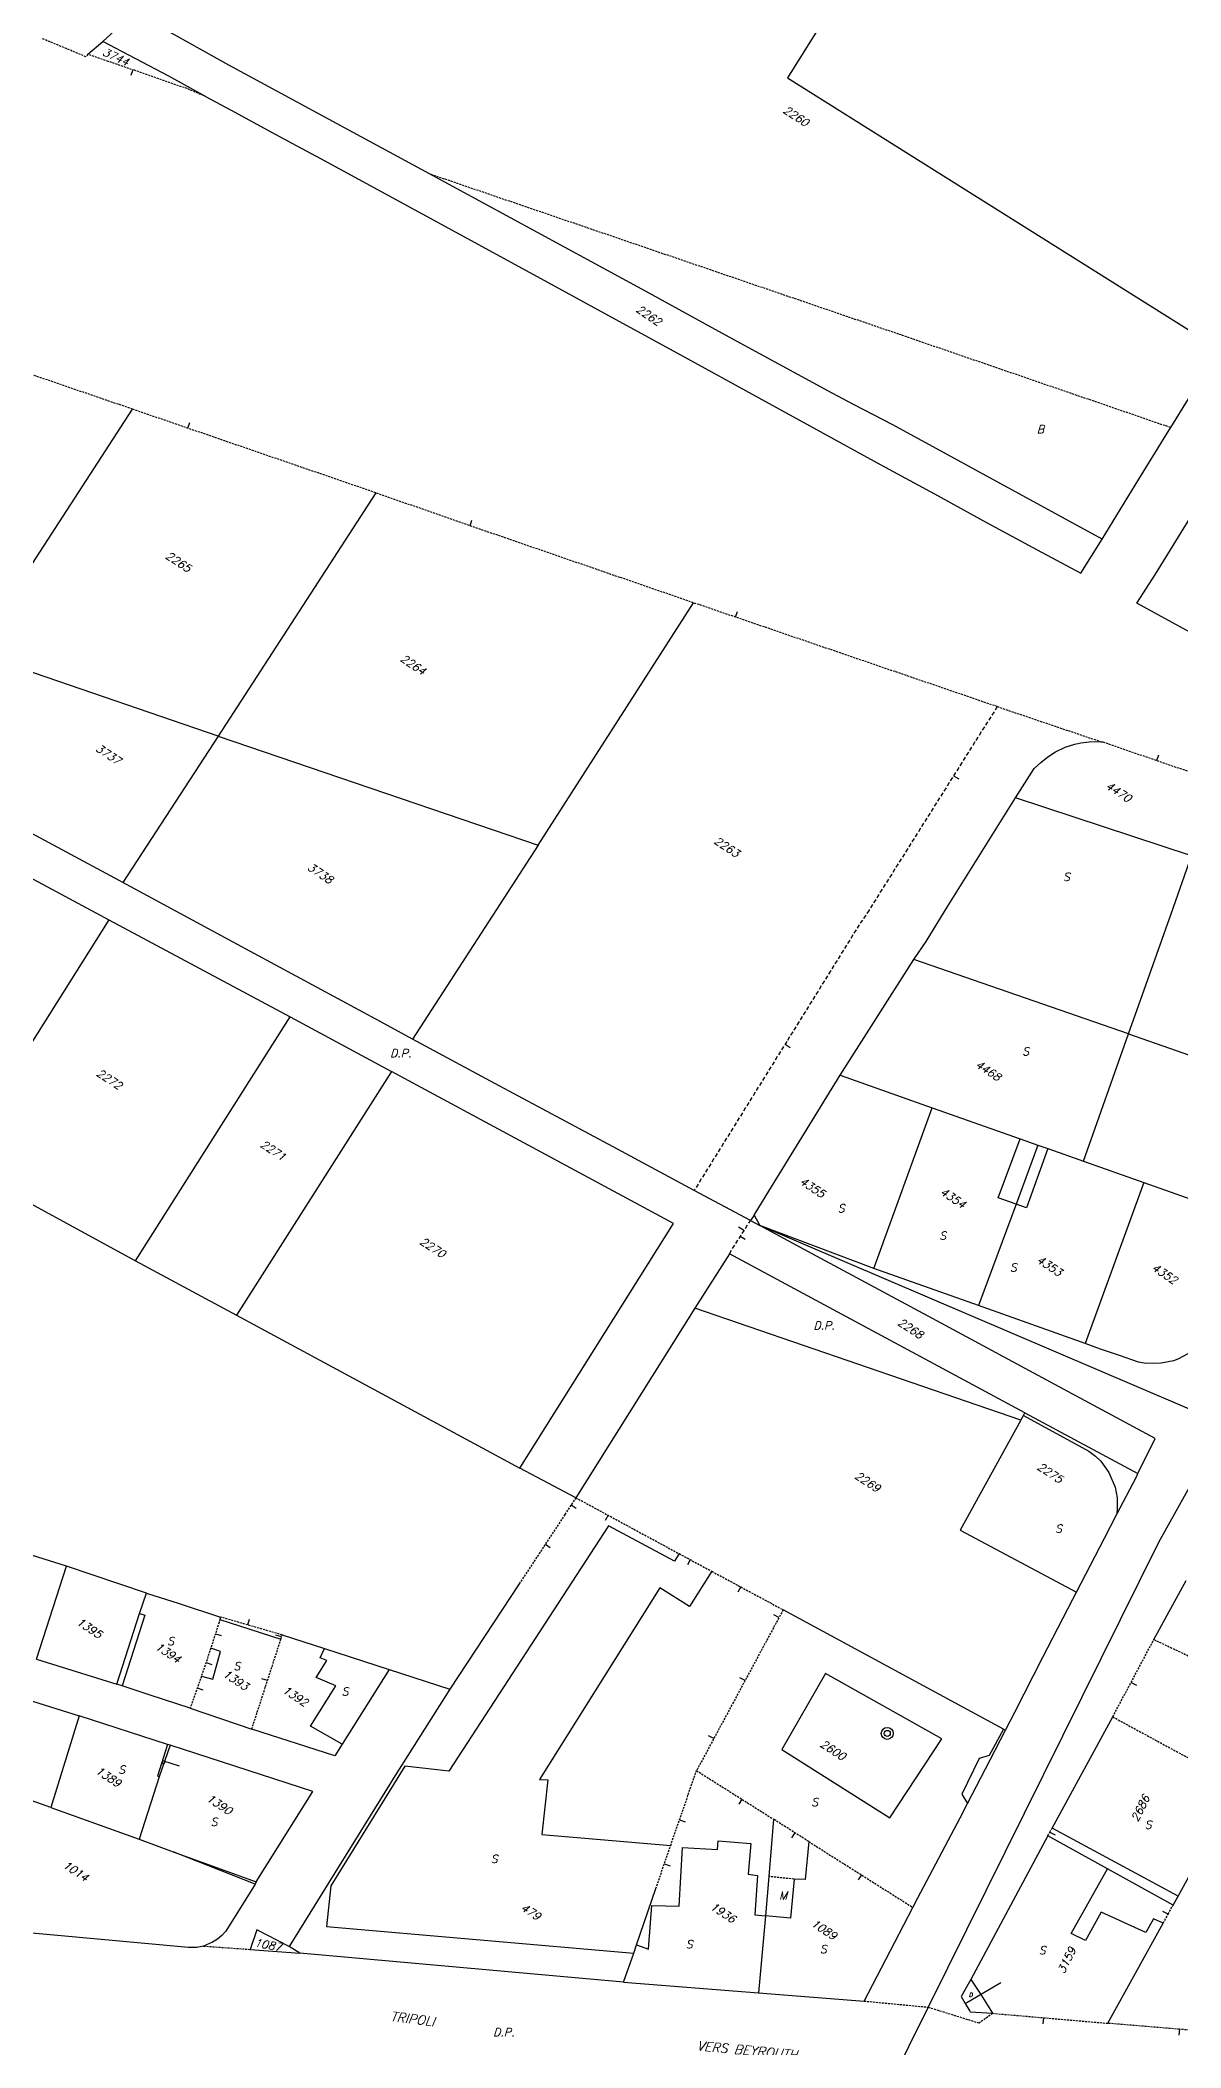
# Model space of a CAD drawing. Extents: x -334462 to -332769, y -29481 to -26664.
# Drawn here: x -333651.3 to -333508.8, y -28068.9 to -27818 of the extents above; entities that cross this region are included whole.
import ezdxf
from ezdxf.enums import TextEntityAlignment as Align

# ---------------------------------------------------------------- set-up
doc = ezdxf.new("R2010")
doc.units = 0
doc.header["$MEASUREMENT"] = 0
doc.linetypes.add('DASHED', pattern=[0.75, 0.5, -0.25])
doc.linetypes.add('HIDDEN', pattern=[0.375, 0.25, -0.125])
for name, color, linetype in [('17', 7, 'CONTINUOUS'), ('18', 7, 'CONTINUOUS'), ('DP$DIVIDING$LINE', 7, 'CONTINUOUS'), ('EASEMENT$BOUNDA$', 7, 'CONTINUOUS'), ('ENC$$ST$$A$$TEXT', 7, 'CONTINUOUS'), ('MAP$SHEET$BOUND$', 7, 'CONTINUOUS'), ('PARCEL$BOUNDARY', 7, 'CONTINUOUS'), ('PARCEL$NUMBER', 7, 'CONTINUOUS'), ('SECTION$$A$', 7, 'CONTINUOUS'), ('STATE', 7, 'CONTINUOUS'), ('STREET$TEXT', 7, 'CONTINUOUS'), ('STRUC$$FOOTPRINT', 7, 'CONTINUOUS')]:
    doc.layers.add(name, color=color, linetype=linetype)
doc.styles.add('ITALICT', font='ITALICT', dxfattribs={"height": 0.2})

# ---------------------------------------------------------------- blocks, each defined once
blk = doc.blocks.new('PUIT')
at = {"layer": 'STATE', "color": 7, "linetype": 'Continuous'}
for radius in [1.5, 0.75]:
    blk.add_circle((0, 0), radius, dxfattribs=at)

msp = doc.modelspace()

# ---------------------------------------------------------------- linework, layer by layer
at = {"layer": '17', "color": 5, "linetype": 'Continuous'}
for p, q in [((-333588.17, -28005.92), (-333587.55, -28006.33)), ((-333563.22, -28022.97), (-333563.89, -28022.62))]:
    msp.add_line(p, q, dxfattribs=at)
at = {"layer": '17', "color": 1, "linetype": 'Continuous'}
msp.add_line((-333514.99, -28023.2), (-333514.33, -28023.56), dxfattribs=at)
at = {"layer": '18', "color": 2, "linetype": 'Continuous'}
for p, q in [((-333639.7, -27821.67), (-333639.94, -27822.38)), ((-333625.33, -28016.02), (-333625.12, -28015.3))]:
    msp.add_line(p, q, dxfattribs=at)
at = {"layer": '18', "color": 1, "linetype": 'Continuous'}
for p, q in [((-333632.85, -27866.45), (-333632.6, -27865.74)), ((-333597.58, -27878.65), (-333597.34, -27877.94)), ((-333564.4, -27890.07), (-333564.16, -27889.36)), ((-333511.77, -27907.99), (-333511.52, -27907.28)), ((-333584.95, -28001.02), (-333584.32, -28001.43)), ((-333580.34, -28002.3), (-333580.7, -28002.96)), ((-333570.06, -28007.86), (-333570.42, -28008.52)), ((-333563.76, -28011.26), (-333564.12, -28011.92)), ((-333558.98, -28015.1), (-333559.64, -28014.74)), ((-333629.38, -28017.12), (-333628.67, -28017.34)), ((-333621.12, -28017.51), (-333621.83, -28017.28)), ((-333630.56, -28020.7), (-333629.85, -28020.94)), ((-333622.89, -28022.97), (-333623.6, -28022.73)), ((-333631.66, -28023.88), (-333630.95, -28024.13)), ((-333567.12, -28030.21), (-333567.79, -28029.86)), ((-333563.61, -28037.79), (-333564.01, -28038.43)), ((-333571.4, -28040.35), (-333570.69, -28040.6)), ((-333557, -28041.98), (-333557.4, -28042.61)), ((-333525.12, -28041.9), (-333524.47, -28042.25)), ((-333573.3, -28045.88), (-333572.59, -28046.12)), ((-333548.68, -28047.25), (-333549.08, -28047.88)), ((-333510.37, -28052.17), (-333511.03, -28051.81)), ((-333525.95, -28065.1), (-333526.01, -28065.85)), ((-333508.96, -28066.55), (-333509.02, -28067.29))]:
    msp.add_line(p, q, dxfattribs=at)
at = {"layer": '18', "color": 30, "linetype": 'Continuous'}
for p, q in [((-333537.16, -27909.88), (-333536.53, -27910.28)), ((-333558.22, -27943.43), (-333557.58, -27943.83)), ((-333563.4, -27966.69), (-333564.04, -27966.3)), ((-333563.84, -27967.42), (-333563.2, -27967.81))]:
    msp.add_line(p, q, dxfattribs=at)
at = {"layer": 'DP$DIVIDING$LINE', "color": 30, "linetype": 'HIDDEN'}
for p, q in [((-333531.71, -27901.25), (-333518.73, -27905.64)), ((-333630.89, -28056.15), (-333625.04, -28056.56)), ((-333548.34, -28063.02), (-333540.34, -28063.78))]:
    msp.add_line(p, q, dxfattribs=at)
at = {"layer": 'DP$DIVIDING$LINE', "color": 2, "linetype": 'HIDDEN'}
msp.add_lwpolyline([(-333645.32, -27819.73), (-333645.55, -27820.04), (-333650.99, -27817.78)], dxfattribs=at)
at = {"layer": 'DP$DIVIDING$LINE', "color": 30, "linetype": 'HIDDEN'}
msp.add_lwpolyline([(-333540.34, -28063.78), (-333534.01, -28065.75), (-333532.3, -28064.55)], dxfattribs=at)
at = {"layer": 'EASEMENT$BOUNDA$', "color": 3, "linetype": 'HIDDEN'}
msp.add_line((-333557.09, -28047.79), (-333560.24, -28047.45), dxfattribs=at)
msp.add_lwpolyline([(-333510.04, -27866.38), (-333544.01, -27854.71), (-333602.64, -27834.68)], dxfattribs=at)
at = {"layer": 'ENC$$ST$$A$$TEXT', "color": 1, "linetype": 'Continuous'}
for p, q in [((-333636, -28032.97), (-333633.93, -28033.62)), ((-333535.7, -28063.34), (-333531.27, -28060.72))]:
    msp.add_line(p, q, dxfattribs=at)
at = {"layer": 'MAP$SHEET$BOUND$', "color": 6, "linetype": 'Continuous'}
for p, q in [((-333562.55, -27965.48), (-333569.58, -27961.73)), ((-333503.32, -27990.92), (-333561.39, -27966.11))]:
    msp.add_line(p, q, dxfattribs=at)
for points in [[(-333503.32, -27990.92), (-333511.56, -28005.71), (-333540.34, -28063.78)], [(-333540.34, -28063.78), (-333545.21, -28073.61), (-333549.51, -28072.09), (-333552.87, -28076.7)]]:
    msp.add_lwpolyline(points, dxfattribs=at)
at = {"layer": 'PARCEL$BOUNDARY', "color": 7, "linetype": 'Continuous'}
for p, q in [((-333643.44, -27818.14), (-333639.52, -27814.52)), ((-333645.32, -27819.73), (-333643.44, -27818.14)), ((-333659.45, -27894.46), (-333639.74, -27864.08)), ((-333609.35, -27874.53), (-333629.03, -27904.94)), ((-333589.06, -27918.56), (-333569.66, -27888.27)), ((-333629.03, -27904.94), (-333640.96, -27923.25)), ((-333629.03, -27904.94), (-333589.06, -27918.56)), ((-333589.06, -27918.56), (-333604.77, -27942.8)), ((-333642.69, -27927.91), (-333661.85, -27958.27)), ((-333642.69, -27927.91), (-333620.05, -27940.03)), ((-333551.33, -27947.32), (-333542.12, -27932.87)), ((-333515.32, -27942.15), (-333542.12, -27932.87)), ((-333639.36, -27970.5), (-333620.05, -27940.03)), ((-333620.05, -27940.03), (-333607.41, -27946.87)), ((-333520.95, -27958.06), (-333515.32, -27942.15)), ((-333515.32, -27942.15), (-333490.58, -27950.83)), ((-333607.41, -27946.87), (-333626.74, -27977.29)), ((-333551.33, -27947.32), (-333539.84, -27951.38)), ((-333547.13, -27971.46), (-333539.84, -27951.38)), ((-333539.84, -27951.38), (-333528.84, -27955.28)), ((-333528.84, -27955.28), (-333526.63, -27956.06)), ((-333661.85, -27958.27), (-333639.36, -27970.5)), ((-333526.63, -27956.06), (-333529.35, -27963.43)), ((-333526.63, -27956.06), (-333525.4, -27956.49)), ((-333520.95, -27958.06), (-333513.4, -27960.74)), ((-333513.4, -27960.74), (-333520.72, -27980.83)), ((-333513.4, -27960.74), (-333498.33, -27966.09)), ((-333529.35, -27963.43), (-333534.04, -27976.1)), ((-333562.08, -27964.8), (-333562.55, -27965.48)), ((-333547.13, -27971.46), (-333561.39, -27966.11)), ((-333639.36, -27970.5), (-333626.74, -27977.29)), ((-333565.17, -27969.62), (-333569.49, -27976.44)), ((-333528.26, -27989.51), (-333565.17, -27969.62)), ((-333534.04, -27976.1), (-333547.13, -27971.46)), ((-333626.74, -27977.29), (-333591.36, -27996.42)), ((-333569.49, -27976.44), (-333584.36, -28000.12)), ((-333528.77, -27990.43), (-333569.49, -27976.44)), ((-333520.72, -27980.83), (-333534.04, -27976.1)), ((-333528.77, -27990.43), (-333528.45, -27989.85)), ((-333528.45, -27989.85), (-333528.26, -27989.51)), ((-333528.26, -27989.51), (-333514.13, -27997.1)), ((-333584.36, -28000.12), (-333591.36, -27996.42)), ((-333648.01, -28008.68), (-333658.5, -28005.38)), ((-333651.76, -28020.3), (-333648.01, -28008.68)), ((-333638, -28012.03), (-333648.01, -28008.68)), ((-333591.43, -28010.88), (-333600.11, -28024.06)), ((-333512.14, -28017.84), (-333508.12, -28010.47)), ((-333638.86, -28014.58), (-333638, -28012.03)), ((-333641.69, -28023.42), (-333638.86, -28014.58)), ((-333628.74, -28015.03), (-333628.82, -28015.33)), ((-333530.92, -28029.04), (-333558.46, -28014.12)), ((-333621.04, -28017.27), (-333615.78, -28018.96)), ((-333651.76, -28020.3), (-333641.69, -28023.42)), ((-333615.78, -28018.96), (-333607.67, -28021.58)), ((-333641.04, -28023.62), (-333641.69, -28023.42)), ((-333607.67, -28021.58), (-333613.55, -28030.93)), ((-333607.67, -28021.58), (-333600.11, -28024.06)), ((-333657.36, -28023.94), (-333646.42, -28027.39)), ((-333646.42, -28027.39), (-333649.94, -28038.85)), ((-333635.36, -28030.95), (-333646.42, -28027.39)), ((-333632.56, -28026.42), (-333624.85, -28029.04)), ((-333524.86, -28041.41), (-333517.28, -28027.5)), ((-333635.04, -28031.05), (-333636.4, -28034.99)), ((-333635.04, -28031.05), (-333635.36, -28030.95)), ((-333530.92, -28029.04), (-333530.68, -28029.16)), ((-333649.94, -28038.85), (-333660.9, -28034.91)), ((-333636.4, -28034.99), (-333638.91, -28042.8)), ((-333509.12, -28049.9), (-333501.53, -28036.07)), ((-333649.94, -28038.85), (-333638.91, -28042.8)), ((-333559.68, -28040.28), (-333560.24, -28047.45)), ((-333638.91, -28042.8), (-333634.66, -28044.39)), ((-333525.38, -28042.36), (-333534.99, -28060.31)), ((-333517.94, -28046.49), (-333525.38, -28042.36)), ((-333634.66, -28044.39), (-333624.29, -28048.1)), ((-333624.29, -28048.1), (-333624.41, -28048.41)), ((-333560.24, -28047.45), (-333560.67, -28052.36)), ((-333509.74, -28051.03), (-333517.94, -28046.49)), ((-333576.8, -28056.01), (-333574.37, -28048.97)), ((-333509.74, -28051.03), (-333509.12, -28049.9)), ((-333560.67, -28052.36), (-333561.52, -28061.99)), ((-333517.88, -28065.8), (-333510.97, -28053.27)), ((-333618.86, -28057.05), (-333620.18, -28056.22)), ((-333577.12, -28057.04), (-333576.8, -28056.01)), ((-333625.04, -28056.56), (-333618.86, -28057.05)), ((-333578.41, -28060.66), (-333618.86, -28057.05)), ((-333578.41, -28060.66), (-333577.12, -28057.04)), ((-333578.41, -28060.66), (-333561.52, -28061.99)), ((-333561.52, -28061.99), (-333548.34, -28063.02))]:
    msp.add_line(p, q, dxfattribs=at)
at = {"layer": 'PARCEL$BOUNDARY', "color": 2, "linetype": 'HIDDEN'}
for p, q in [((-333639.74, -27864.08), (-333671.14, -27853.31)), ((-333609.35, -27874.53), (-333639.74, -27864.08)), ((-333531.71, -27901.25), (-333569.66, -27888.27)), ((-333518.96, -27905.61), (-333518.73, -27905.64)), ((-333584.36, -28000.12), (-333585.74, -28002.23)), ((-333584.36, -28000.12), (-333571.47, -28007.1)), ((-333585.74, -28002.23), (-333591.43, -28010.88)), ((-333571.47, -28007.1), (-333567.37, -28009.31)), ((-333567.37, -28009.31), (-333558.46, -28014.12)), ((-333628.82, -28015.33), (-333629.96, -28018.91)), ((-333621.04, -28017.27), (-333628.74, -28015.03)), ((-333558.46, -28014.12), (-333559.67, -28016.37)), ((-333621.21, -28017.79), (-333621.04, -28017.27)), ((-333559.67, -28016.37), (-333564.68, -28025.67)), ((-333631.14, -28022.41), (-333632.56, -28026.42)), ((-333564.68, -28025.67), (-333569.28, -28034.22)), ((-333572.51, -28043.57), (-333569.28, -28034.22)), ((-333569.28, -28034.22), (-333559.68, -28040.28)), ((-333555.27, -28043.08), (-333559.68, -28040.28)), ((-333574.37, -28048.97), (-333572.51, -28043.57)), ((-333555.27, -28043.08), (-333542.24, -28051.32))]:
    msp.add_line(p, q, dxfattribs=at)
at = {"layer": 'PARCEL$BOUNDARY', "color": 2, "linetype": 'DASHED'}
msp.add_line((-333565.17, -27969.62), (-333562.55, -27965.48), dxfattribs=at)
at = {"layer": 'PARCEL$BOUNDARY', "color": 7, "linetype": 'Continuous'}
for points in [[(-333602.64, -27834.68), (-333627.7, -27821.07), (-333639.52, -27814.52)], [(-333630.53, -27825.04), (-333635.21, -27822.47), (-333643.44, -27818.14)], [(-333630.53, -27825.04), (-333626.96, -27826.97), (-333623.4, -27828.9), (-333619.84, -27830.82), (-333616.27, -27832.77), (-333609.15, -27836.64), (-333592.38, -27845.75), (-333570.38, -27857.8), (-333546.25, -27871.02), (-333539.55, -27874.65), (-333533.04, -27878.23), (-333526.73, -27881.65), (-333521.27, -27884.59), (-333518.62, -27880.32)], [(-333518.62, -27880.32), (-333544.74, -27866.05), (-333549.58, -27863.53), (-333552.32, -27862.06), (-333565.68, -27854.84), (-333575.65, -27849.33), (-333602.64, -27834.68)], [(-333510.04, -27866.38), (-333501.2, -27852.02), (-333493.12, -27839.1), (-333489.94, -27833.97), (-333489.68, -27833.52)], [(-333518.62, -27880.32), (-333514.49, -27873.56), (-333510.26, -27866.73), (-333510.04, -27866.38)], [(-333490.52, -27883.25), (-333492.64, -27885.11), (-333499.35, -27890.96), (-333503.25, -27894.35), (-333514.25, -27888.33), (-333511.95, -27884.7), (-333502.09, -27868.75)], [(-333629.03, -27904.94), (-333653.32, -27896.61), (-333659.45, -27894.46)], [(-333698.96, -27897.64), (-333696.71, -27898.84), (-333642.69, -27927.91)], [(-333529.43, -27912.66), (-333527.08, -27908.97), (-333526.26, -27908.23), (-333525.37, -27907.51), (-333524.43, -27906.9), (-333523.24, -27906.33), (-333522.02, -27905.93), (-333521.27, -27905.78), (-333520.22, -27905.63), (-333518.96, -27905.61)], [(-333542.12, -27932.87), (-333540.6, -27930.62), (-333540.01, -27929.65), (-333537.98, -27926.3), (-333530.89, -27914.97), (-333529.43, -27912.66)], [(-333515.32, -27942.15), (-333514.03, -27938.53), (-333509.97, -27927.14), (-333507.44, -27919.9)], [(-333591.36, -27996.42), (-333572.17, -27965.84), (-333607.41, -27946.87)], [(-333562.08, -27964.8), (-333560.6, -27962.34), (-333551.33, -27947.32)], [(-333525.4, -27956.49), (-333525.28, -27956.53), (-333520.95, -27958.06)], [(-333514.13, -27997.1), (-333511.97, -27992.71), (-333523.96, -27986.25), (-333539.25, -27977.99), (-333554.82, -27969.64), (-333561.39, -27966.11)], [(-333499.93, -27969.23), (-333502.54, -27974.31), (-333505.02, -27979.17), (-333505.53, -27979.93), (-333505.95, -27980.49), (-333506.67, -27981.29), (-333507.8, -27982.11), (-333509.13, -27982.79), (-333509.67, -27983.01), (-333511.22, -27983.32), (-333512.15, -27983.34), (-333513.37, -27983.28), (-333514.05, -27983.16), (-333516.43, -27982.36), (-333518.81, -27981.53), (-333520.72, -27980.83)], [(-333528.77, -27990.43), (-333536.36, -28004.19), (-333521.81, -28011.93)], [(-333516.75, -28002.19), (-333514.33, -27997.51), (-333514.13, -27997.1)], [(-333521.81, -28011.93), (-333518.3, -28005.19), (-333516.75, -28002.19)], [(-333638, -28012.03), (-333633.91, -28013.34), (-333628.74, -28015.03)], [(-333530.68, -28029.16), (-333529.53, -28026.93), (-333526, -28020.05), (-333522.27, -28012.81), (-333521.81, -28011.93)], [(-333632.56, -28026.42), (-333637.53, -28024.79), (-333641.04, -28023.62)], [(-333600.11, -28024.06), (-333606.92, -28034.83), (-333620.18, -28056.22)], [(-333624.29, -28048.1), (-333617.22, -28036.81), (-333635.04, -28031.05)], [(-333613.55, -28030.93), (-333614.47, -28032.37), (-333624.85, -28029.04)], [(-333535.41, -28038.31), (-333532.59, -28032.88), (-333530.68, -28029.16)], [(-333542.24, -28051.32), (-333541.62, -28050.13), (-333536.36, -28040.14), (-333535.41, -28038.31)], [(-333624.41, -28048.41), (-333628.1, -28054.3), (-333628.6, -28054.84), (-333629.13, -28055.27), (-333629.77, -28055.67), (-333630.89, -28056.15)], [(-333548.34, -28063.02), (-333545.63, -28057.81), (-333542.24, -28051.32)], [(-333630.89, -28056.15), (-333631.73, -28056.31), (-333632.76, -28056.34), (-333671.91, -28052.73)], [(-333620.18, -28056.22), (-333624.23, -28054.13), (-333625.04, -28056.56)], [(-333534.99, -28060.31), (-333533.78, -28062.21), (-333532.3, -28064.55)]]:
    msp.add_lwpolyline(points, dxfattribs=at)
at = {"layer": 'PARCEL$BOUNDARY', "color": 2, "linetype": 'HIDDEN'}
for points in [[(-333630.53, -27825.04), (-333632.92, -27824.02), (-333639.51, -27821.73), (-333642.77, -27820.61), (-333645.32, -27819.73)], [(-333569.66, -27888.27), (-333599.11, -27878.12), (-333609.35, -27874.53)], [(-333518.73, -27905.64), (-333518.5, -27905.67), (-333504.18, -27910.59)], [(-333624.85, -28029.04), (-333621.21, -28017.8), (-333621.21, -28017.79)], [(-333517.28, -28027.5), (-333514.99, -28023.2), (-333512.14, -28017.84)], [(-333512.14, -28017.84), (-333494.7, -28026.07), (-333484.89, -28030.7)], [(-333629.96, -28018.91), (-333631.13, -28022.4), (-333631.14, -28022.41)], [(-333517.28, -28027.5), (-333507.77, -28032.67), (-333501.53, -28036.07)], [(-333525.38, -28042.36), (-333525.12, -28041.9), (-333524.86, -28041.41)], [(-333510.97, -28053.27), (-333510.37, -28052.17), (-333509.74, -28051.03)], [(-333532.3, -28064.55), (-333525.95, -28065.1), (-333517.88, -28065.8)], [(-333498.72, -28067.4), (-333508.96, -28066.55), (-333517.88, -28065.8)]]:
    msp.add_lwpolyline(points, dxfattribs=at)
at = {"layer": 'PARCEL$BOUNDARY', "color": 2, "linetype": 'DASHED'}
msp.add_lwpolyline([(-333531.71, -27901.25), (-333534.51, -27905.67), (-333547.73, -27926.67), (-333548.96, -27928.51), (-333558, -27943.08), (-333569.58, -27961.73)], dxfattribs=at)
at = {"layer": 'SECTION$$A$', "color": 7, "linetype": 'Continuous'}
msp.add_line((-333562.55, -27965.48), (-333561.39, -27966.11), dxfattribs=at)
for points in [[(-333640.96, -27923.25), (-333641.43, -27923), (-333655.67, -27915.33), (-333668.48, -27908.43)], [(-333604.77, -27942.8), (-333608.82, -27940.62), (-333627.19, -27930.69), (-333640.96, -27923.25)], [(-333569.58, -27961.73), (-333579.69, -27956.27), (-333594.49, -27948.33), (-333604.77, -27942.8)]]:
    msp.add_lwpolyline(points, dxfattribs=at)
at = {"layer": 'STRUC$$FOOTPRINT', "color": 1, "linetype": 'Continuous'}
for p, q in [((-333557.9, -27822.66), (-333507.52, -27854.32)), ((-333507.44, -27919.9), (-333529.43, -27912.66)), ((-333562.08, -27964.8), (-333561.39, -27966.11)), ((-333628.82, -28015.33), (-333621.21, -28017.79)), ((-333558.63, -28031.59), (-333545.11, -28040.1)), ((-333509.12, -28049.9), (-333524.86, -28041.41)), ((-333624.41, -28048.41), (-333634.66, -28044.39))]:
    msp.add_line(p, q, dxfattribs=at)
for points in [[(-333507.52, -27854.32), (-333465.89, -27788.25), (-333499.44, -27767.01), (-333508.88, -27781.96), (-333535.5, -27786.87), (-333557.9, -27822.66)], [(-333529.35, -27963.43), (-333531.58, -27962.65), (-333528.84, -27955.28)], [(-333525.4, -27956.49), (-333528.07, -27963.87), (-333529.35, -27963.43)], [(-333528.45, -27989.85), (-333520.25, -27994.31), (-333519.43, -27994.91), (-333518.78, -27995.56), (-333517.78, -27996.97), (-333516.99, -27998.81), (-333516.74, -28000.11), (-333516.73, -28001.43), (-333516.75, -28002.19)], [(-333571.47, -28007.1), (-333572.05, -28008.06), (-333580.28, -28003.61), (-333600.24, -28034.29), (-333605.73, -28033.67), (-333614.95, -28048.62), (-333615.5, -28053.7), (-333577.12, -28057.04)], [(-333567.37, -28009.31), (-333570.15, -28013.72), (-333573.86, -28011.37), (-333588.9, -28035.33), (-333587.84, -28035.38), (-333588.59, -28042.2), (-333572.51, -28043.57)], [(-333638.86, -28014.58), (-333638.19, -28014.78), (-333641.04, -28023.62)], [(-333631.14, -28022.41), (-333629.73, -28022.81), (-333628.77, -28019.34), (-333629.96, -28018.91)], [(-333613.55, -28030.93), (-333617.5, -28028.66), (-333614.34, -28023.64), (-333616.8, -28022.57), (-333615.47, -28020.44), (-333616.3, -28020.14), (-333615.78, -28018.96)], [(-333545.11, -28040.1), (-333538.64, -28030.23), (-333553.18, -28022.1), (-333558.63, -28031.59)], [(-333635.36, -28030.95), (-333636.62, -28034.93), (-333636.4, -28034.99)], [(-333530.92, -28029.04), (-333532.71, -28032.34), (-333533.97, -28032.69), (-333536.13, -28037.18), (-333535.41, -28038.31)], [(-333576.8, -28056.01), (-333575.29, -28056.52), (-333574.85, -28051.06), (-333571.45, -28051.15), (-333571.02, -28043.83), (-333566.65, -28044.07), (-333566.58, -28043), (-333562.49, -28043.33), (-333562.82, -28047.17), (-333561.68, -28047.33), (-333561.99, -28052.24), (-333560.67, -28052.36)], [(-333555.27, -28043.08), (-333555.72, -28047.84), (-333557.09, -28047.79)], [(-333557.09, -28047.79), (-333557.54, -28052.65), (-333560.67, -28052.36)], [(-333510.97, -28053.27), (-333512.18, -28052.75), (-333513.14, -28054.45), (-333518.74, -28051.9), (-333520.7, -28055.45), (-333522.47, -28054.56), (-333517.94, -28046.49)], [(-333534.99, -28060.31), (-333536.23, -28062.46), (-333535.7, -28063.34), (-333535.15, -28064.28), (-333535.11, -28064.35), (-333532.3, -28064.55)]]:
    msp.add_lwpolyline(points, dxfattribs=at)

# ---------------------------------------------------------------- block references
at = {"layer": 'STATE', "color": 7, "linetype": 'Continuous', "xscale": 0.4999976731370298, "yscale": 0.4999976731370298, "rotation": 326.6460363108072}
msp.add_blockref('PUIT', (-333545.45, -28029.57), dxfattribs=at)

# ---------------------------------------------------------------- texts
at = {"layer": 'DP$DIVIDING$LINE', "color": 2, "linetype": 'Continuous', "style": 'ITALICT'}
for p in [(-333606.23, -27944.56), (-333593.35, -28066.9)]:
    msp.add_text('D.P.', height=1, dxfattribs=at).set_placement(p, align=Align.MIDDLE)
at = {"layer": 'DP$DIVIDING$LINE', "color": 1, "linetype": 'Continuous', "style": 'ITALICT'}
msp.add_text('D.P.', height=1, dxfattribs=at).set_placement((-333553.34, -27978.59), align=Align.MIDDLE)
at = {"layer": 'EASEMENT$BOUNDA$', "color": 3, "linetype": 'Continuous', "style": 'ITALICT'}
for s, p in [('B', (-333526.31, -27866.59)), ('M', (-333558.46, -28049.82))]:
    msp.add_text(s, height=1, dxfattribs=at).set_placement(p, align=Align.MIDDLE)
at = {"layer": 'ENC$$ST$$A$$TEXT', "color": 1, "linetype": 'Continuous', "style": 'ITALICT'}
for s, p in [('P', (-333635.94, -28033.26)), ('D', (-333535.03, -28062.25))]:
    msp.add_text(s, height=0.5, dxfattribs=at).set_placement(p, align=Align.MIDDLE)
at = {"layer": 'PARCEL$NUMBER', "color": 1, "linetype": 'Continuous', "style": 'ITALICT'}
for s, rotation, p in [('3744', 335.0497, (-333641.84, -27820.05)), ('1087', 349.641, (-333622.81, -28055.99))]:
    msp.add_text(s, height=1, rotation=rotation, dxfattribs=at).set_placement(p, align=Align.MIDDLE)
at = {"layer": 'PARCEL$NUMBER', "color": 7, "linetype": 'Continuous', "style": 'ITALICT'}
for s, rotation, p in [('2260', 326.4553, (-333556.85, -27827.45)), ('2262', 326.4553, (-333575.24, -27852.35)), ('2265', 326.4553, (-333634.01, -27883.15)), ('2264', 326.4553, (-333604.68, -27896)), ('3737', 326.4553, (-333642.76, -27907.22)), ('4470', 326.4553, (-333516.55, -27911.9)), ('2263', 326.4553, (-333565.5, -27918.78)), ('3738', 326.4553, (-333616.29, -27922.08)), ('4468', 326.4553, (-333532.83, -27946.73)), ('2272', 326.646, (-333642.64, -27947.81)), ('2271', 326.646, (-333622.18, -27956.7)), ('4355', 326.4553, (-333554.8, -27961.33)), ('4354', 326.4553, (-333537.24, -27962.65)), ('2270', 326.646, (-333602.25, -27968.84)), ('4353', 326.4553, (-333525.18, -27971.14)), ('4352', 326.4553, (-333510.8, -27972.12)), ('2268', 326.646, (-333542.54, -27978.95)), ('2275', 326.646, (-333525.11, -27997)), ('2269', 326.646, (-333547.9, -27998.12)), ('1395', 326.646, (-333645.14, -28016.39)), ('1394', 326.646, (-333635.31, -28019.48)), ('1393', 326.646, (-333626.84, -28022.89)), ('1392', 326.646, (-333619.39, -28024.9)), ('2600', 326.646, (-333552.24, -28031.64)), ('1389', 326.646, (-333642.76, -28034.98)), ('1390', 326.646, (-333628.9, -28038.44)), ('2686', 63.587, (-333513.83, -28038.93)), ('1014', 326.646, (-333646.83, -28046.77)), ('479', 326.646, (-333589.99, -28051.86)), ('1936', 326.646, (-333565.97, -28051.96)), ('1089', 326.646, (-333553.34, -28054.07)), ('3159', 63.587, (-333523.04, -28057.93))]:
    msp.add_text(s, height=1, rotation=rotation, dxfattribs=at).set_placement(p, align=Align.MIDDLE)
at = {"layer": 'STREET$TEXT', "color": 7, "linetype": 'Continuous', "style": 'ITALICT'}
for s, rotation, p in [('TRIPOLI', 352.9777, (-333607.58, -28065.48)), ('VERS BEYROUTH', 354.7157, (-333569.26, -28069.16))]:
    msp.add_text(s, height=1.15, rotation=rotation, dxfattribs=at).set_placement(p)
at = {"layer": 'STRUC$$FOOTPRINT', "color": 1, "linetype": 'Continuous', "style": 'ITALICT'}
for p in [(-333523.06, -27922.52), (-333528.16, -27944.33), (-333551.21, -27963.95), (-333538.52, -27967.36), (-333529.7, -27971.33), (-333524.05, -28003.98), (-333634.97, -28018.03), (-333626.7, -28021.16), (-333613.19, -28024.32), (-333641.1, -28034.1), (-333554.52, -28038.15), (-333629.56, -28040.62), (-333512.85, -28040.98), (-333594.56, -28045.26), (-333570.2, -28055.92), (-333553.44, -28056.52), (-333526.09, -28056.67)]:
    msp.add_text('S', height=1, dxfattribs=at).set_placement(p, align=Align.MIDDLE)

doc.saveas('drawing.dxf')
